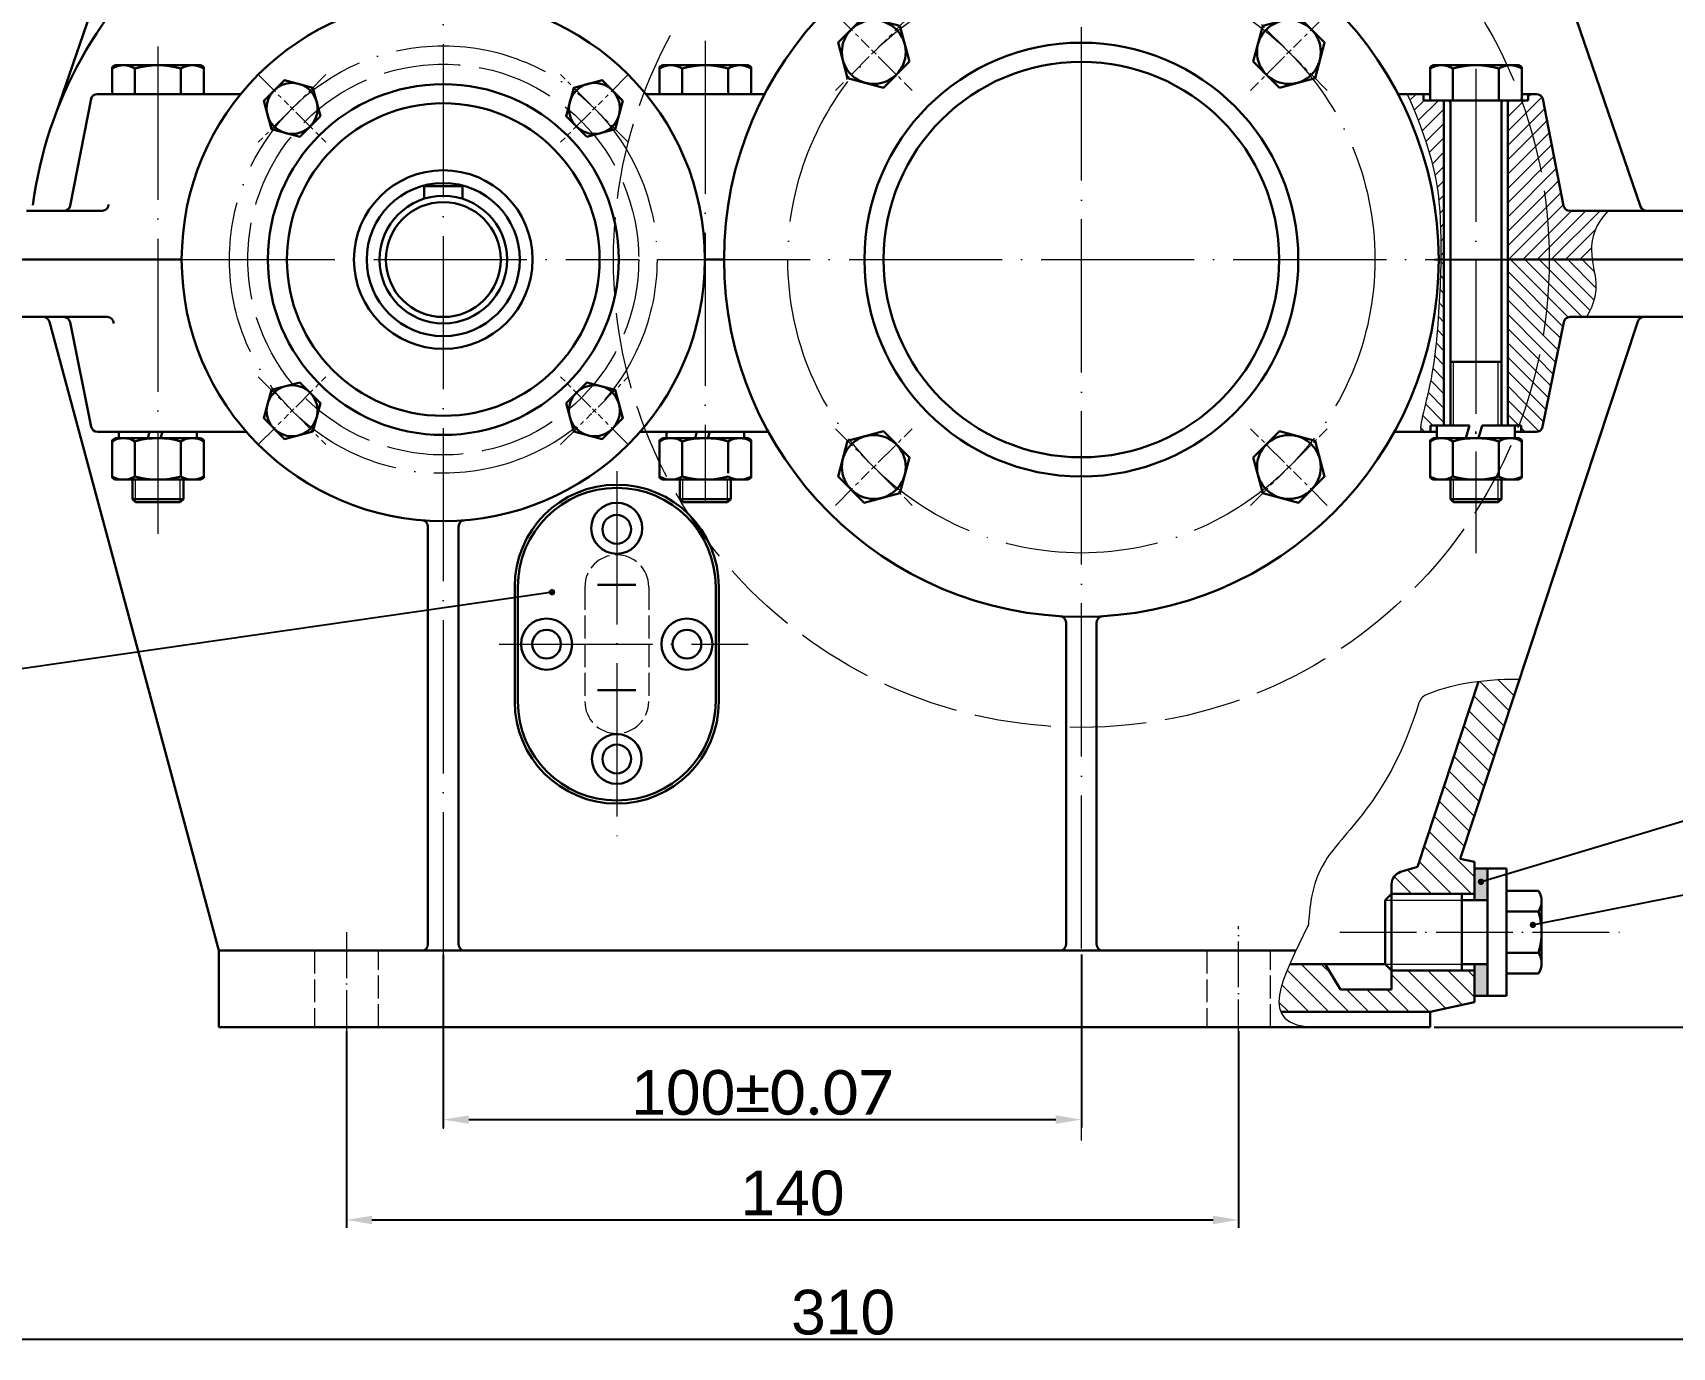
# Model space of a CAD drawing. Header units: millimetres. Extents: x 49696 to 99999, y 29542 to 60309.
# Drawn here: x 49903.4 to 50160.4, y 29988.9 to 30194.9 of the extents above; entities that cross this region are included whole.
import ezdxf
from ezdxf import colors
from ezdxf.entities.mleader import LeaderData, LeaderLine
from ezdxf.math import Vec2, Vec3

# ---------------------------------------------------------------- set-up
doc = ezdxf.new("R2010")
doc.units = ezdxf.units.MM
for name, pattern in [('ACAD_ISO02W100', [15, 12, -3]), ('ACAD_ISO04W100', [30, 24, -3, 0, -3]), ('CENTER2', [28.575, 19.05, -3.175, 3.175, -3.175])]:
    doc.linetypes.add(name, pattern=pattern)
for name, color, linetype, lineweight in [('Centerline', 7, 'ACAD_ISO04W100', 13), ('linie continua alba', 7, 'ACAD_ISO02W100', 13), ('linie intrerupta', 10, 'ACAD_ISO02W100', 13), ('Linii groase', 7, 'Continuous', 30), ('Linii subtiri', 7, 'Continuous', 13)]:
    doc.layers.add(name, color=color, linetype=linetype, lineweight=lineweight)
doc.styles.get("Standard").update_dxf_attribs({"font": 'arial.ttf'})
doc.dimstyles.new('ISO-25', dxfattribs={"dimtxt": 3, "dimasz": 4, "dimexe": 1.25, "dimexo": 0.625, "dimtad": 1, "dimtxsty": 'Standard', "dimcen": 2.5, "dimadec": 0, "dimazin": 0, "dimtfac": 1, "dimtmove": 0, "dimatfit": 3, "dimfxl": 1, "dimarcsym": 0})
pattern_1 = [(135, (-32.2279, 56.6098), (-1.122532015, -1.122532015), [])]

# ---------------------------------------------------------------- blocks, each defined once
blk = doc.blocks.new('*U21')
at = {"layer": 'Linii groase'}
blk.add_circle((0, 0), 4, dxfattribs=at)
blk = doc.blocks.new('*U22')
at = {"layer": 'Linii groase', "color": 0, "linetype": 'ByBlock', "lineweight": -2, "transparency": 16777216}
for p, rotation in [((49976.31, 30126.47), 90.00000000000001), ((49976.31, 30079.09), 180), ((50023.69, 30079.09), 270.0000000000001)]:
    blk.add_blockref('*U21', p, dxfattribs=dict(at, rotation=rotation))
blk.add_blockref('*U21', (50023.69, 30126.47), dxfattribs=at)
blk = doc.blocks.new('*U23')
at = {"layer": 'Linii groase'}
blk.add_circle((0, 0), 5, dxfattribs=at)
blk = doc.blocks.new('*U24')
at = {"layer": 'Linii groase', "color": 0, "linetype": 'ByBlock', "lineweight": -2, "transparency": 16777216}
for p, rotation in [((50067.47, 30135.31), 90), ((50067.47, 30070.26), 180), ((50132.53, 30070.26), 270)]:
    blk.add_blockref('*U23', p, dxfattribs=dict(at, rotation=rotation))
blk.add_blockref('*U23', (50132.53, 30135.31), dxfattribs=at)
blk = doc.blocks.new('*U28')
at = {"layer": 'Linii subtiri', "color": 0, "linetype": 'CENTER2', "ltscale": 0.2, "transparency": 16777216}
for p, q in [((0, 1), (0, 8.5)), ((-8.5, 0), (-1, 0)), ((1, 0), (8.5, 0)), ((0, -8.5), (0, -1))]:
    blk.add_line(p, q, dxfattribs=at)
at = {"layer": 'Linii subtiri', "color": 0, "linetype": 'Continuous', "ltscale": 0.2, "transparency": 16777216}
for p, q in [((-0.5, 0), (0.5, 0)), ((0, -0.5), (0, 0.5))]:
    blk.add_line(p, q, dxfattribs=at)
blk = doc.blocks.new('*U26')
at = {"layer": 'Linii groase'}
blk.add_lwpolyline([(5.6, -1.5), (4.1, 4.1), (-1.5, 5.6), (-5.6, 1.5), (-4.1, -4.1), (1.5, -5.6)], close=True, dxfattribs=at)
at = {"layer": 'Linii subtiri', "linetype": 'CENTER2', "ltscale": 0.2, "rotation": 224.9999999999999}
blk.add_blockref('*U28', (0, 0), dxfattribs=at)
blk = doc.blocks.new('*U27')
at = {"layer": 'Linii groase', "color": 0, "linetype": 'ByBlock', "lineweight": -2, "transparency": 16777216}
blk.add_blockref('*U26', (50067.47, 30135.31), dxfattribs=at)
for p, rotation in [((50132.53, 30135.31), 270.0000000000001), ((50067.47, 30070.26), 90), ((50132.53, 30070.26), 180)]:
    blk.add_blockref('*U26', p, dxfattribs=dict(at, rotation=rotation))
blk = doc.blocks.new('*U31')
at = {"layer": 'Linii subtiri', "color": 0, "linetype": 'CENTER2', "ltscale": 0.2, "transparency": 16777216}
for p, q in [((0, 0.8), (0, 7.5)), ((-7.5, 0), (-0.8, 0)), ((0.8, 0), (7.5, 0)), ((0, -7.5), (0, -0.8))]:
    blk.add_line(p, q, dxfattribs=at)
at = {"layer": 'Linii subtiri', "color": 0, "linetype": 'Continuous', "ltscale": 0.2, "transparency": 16777216}
for p, q in [((-0.4, 0), (0.4, 0)), ((0, -0.4), (0, 0.4))]:
    blk.add_line(p, q, dxfattribs=at)
blk = doc.blocks.new('*U29')
at = {"layer": 'Linii groase'}
blk.add_lwpolyline([(4.44, -1.19), (3.25, 3.25), (-1.19, 4.44), (-4.44, 1.19), (-3.25, -3.25), (1.19, -4.44)], close=True, dxfattribs=at)
at = {"layer": 'Linii subtiri', "linetype": 'CENTER2', "ltscale": 0.2, "rotation": 224.9999999999999}
blk.add_blockref('*U31', (0, 0), dxfattribs=at)
blk = doc.blocks.new('*U30')
at = {"layer": 'Linii groase', "color": 0, "linetype": 'ByBlock', "lineweight": -2, "transparency": 16777216}
blk.add_blockref('*U29', (49976.31, 30126.47), dxfattribs=at)
for p, rotation in [((50023.69, 30126.47), 270.0000000000001), ((49976.31, 30079.09), 90.00000000000004), ((50023.69, 30079.09), 180)]:
    blk.add_blockref('*U29', p, dxfattribs=dict(at, rotation=rotation))
blk = doc.blocks.new('*D61')
at = {"layer": 'Defpoints', "color": 0, "transparency": 16777216}
for p in [(50122.41, 30159.39), (50197.16, 30159.39), (50122.41, 30039.06)]:
    blk.add_point(p, dxfattribs=at)
at = {"layer": 'Linii subtiri', "color": 0, "lineweight": -2, "transparency": 16777216}
for p, q in [((50123.04, 30159.39), (50198.41, 30159.39)), ((50197.16, 30043.06), (50197.16, 30155.39)), ((50123.04, 30039.06), (50198.41, 30039.06))]:
    blk.add_line(p, q, dxfattribs=at)
at = {"layer": 'Linii subtiri', "color": 0, "transparency": 16777216}
for points in [[(50196.5, 30155.39), (50197.83, 30155.39), (50197.16, 30159.39)], [(50196.5, 30043.06), (50197.83, 30043.06), (50197.16, 30039.06)]]:
    blk.add_solid(points, dxfattribs=at)
at = {"layer": 'Linii subtiri', "color": 0, "transparency": 16777216, "insert": (50192.96, 30099.23), "char_height": 7, "attachment_point": 5, "rotation": 90}
blk.add_mtext('118', dxfattribs=at)
blk = doc.blocks.new('*D63')
at = {"layer": 'Defpoints', "color": 0, "transparency": 16777216}
for p in [(49952.6, 30039.06), (50092.41, 30039.06), (50092.41, 30008.85)]:
    blk.add_point(p, dxfattribs=at)
at = {"layer": 'Linii subtiri', "color": 0, "lineweight": -2, "transparency": 16777216}
for p, q in [((49952.6, 30038.44), (49952.6, 30007.6)), ((50092.41, 30038.44), (50092.41, 30007.6)), ((49956.6, 30008.85), (50088.41, 30008.85))]:
    blk.add_line(p, q, dxfattribs=at)
at = {"layer": 'Linii subtiri', "color": 0, "transparency": 16777216}
for points in [[(49956.6, 30009.51), (49956.6, 30008.18), (49952.6, 30008.85)], [(50088.41, 30009.51), (50088.41, 30008.18), (50092.41, 30008.85)]]:
    blk.add_solid(points, dxfattribs=at)
at = {"layer": 'Linii subtiri', "color": 0, "transparency": 16777216, "insert": (50022.51, 30013.04), "char_height": 7, "attachment_point": 5}
blk.add_mtext('140', dxfattribs=at)
blk = doc.blocks.new('*D64')
at = {"layer": 'Defpoints', "color": 0, "transparency": 16777216}
for p in [(49967.77, 30051.06), (50067.77, 30051.06), (50067.77, 30024.57)]:
    blk.add_point(p, dxfattribs=at)
at = {"layer": 'Linii subtiri', "color": 0, "lineweight": -2, "transparency": 16777216}
for p, q in [((49967.77, 30050.44), (49967.77, 30023.32)), ((50067.77, 30050.44), (50067.77, 30023.32)), ((49971.77, 30024.57), (50063.77, 30024.57))]:
    blk.add_line(p, q, dxfattribs=at)
at = {"layer": 'Linii subtiri', "color": 0, "transparency": 16777216}
for points in [[(49971.77, 30025.24), (49971.77, 30023.91), (49967.77, 30024.57)], [(50063.77, 30025.24), (50063.77, 30023.91), (50067.77, 30024.57)]]:
    blk.add_solid(points, dxfattribs=at)
at = {"layer": 'Linii subtiri', "color": 0, "transparency": 16777216, "insert": (50017.77, 30028.79), "char_height": 7, "width": 5.2797, "attachment_point": 5}
blk.add_mtext('100{\\fCalibri|b0|i0|c238|p34;±0.07}', dxfattribs=at)
blk = doc.blocks.new('*D65')
at = {"layer": 'Defpoints', "color": 0, "transparency": 16777216}
for p in [(49875.28, 30158.72), (50185.59, 30159.39), (50185.59, 29990.15)]:
    blk.add_point(p, dxfattribs=at)
at = {"layer": 'Linii subtiri', "color": 0, "lineweight": -2, "transparency": 16777216}
for p, q in [((50185.59, 30158.77), (50185.59, 29988.9)), ((49875.28, 30158.09), (49875.28, 29988.9)), ((49879.28, 29990.15), (50181.59, 29990.15))]:
    blk.add_line(p, q, dxfattribs=at)
at = {"layer": 'Linii subtiri', "color": 0, "transparency": 16777216}
for points in [[(49879.28, 29990.81), (49879.28, 29989.48), (49875.28, 29990.15)], [(50181.59, 29990.81), (50181.59, 29989.48), (50185.59, 29990.15)]]:
    blk.add_solid(points, dxfattribs=at)
at = {"layer": 'Linii subtiri', "color": 0, "transparency": 16777216, "insert": (50030.43, 29994.35), "char_height": 7, "width": 5.5133, "attachment_point": 5}
blk.add_mtext('310', dxfattribs=at)
blk = doc.blocks.new('_Dot')
at = {"color": 0, "linetype": 'ByBlock', "lineweight": -2}
blk.add_line((-0.5, 0), (-1, 0), dxfattribs=at)
at = {"color": 0, "linetype": 'ByBlock', "const_width": 0.5}
blk.add_lwpolyline([(-0.25, 0, 1), (0.25, 0, 1)], format="xyb", close=True, dxfattribs=at)

msp = doc.modelspace()

# ---------------------------------------------------------------- hatches: boundary and pattern name
at = {"layer": 'Linii subtiri'}
h = msp.add_hatch(dxfattribs=at)
h.set_pattern_fill('ANSI31', color=256, scale=0.5)
h.set_pattern_definition([(45, (-32.2279, 56.6098), (-1.122532015, 1.122532015), [])])
edge = h.paths.add_edge_path()
edge.add_arc((50139.106, 30184.342), 1, 13.3666, 90)
edge.add_line((50139.106, 30185.342), (50137.796, 30185.342))
edge.add_line((50137.796, 30185.342), (50137.796, 30184.342))
edge.add_line((50137.796, 30184.342), (50136.727, 30184.342))
edge.add_arc((50067.772, 30159.392), 73.33, 0, 19.89166, ccw=False)
edge.add_line((50141.102, 30159.392), (50143.532, 30159.392))
edge.add_line((50143.532, 30159.392), (50147.841, 30159.392))
edge.add_spline(control_points=[(50147.841, 30159.392), (50147.537, 30161.675), (50147.68, 30164.244), (50150.347, 30167.042)], knot_values=[0, 0, 0, 0, 0.6309772, 0.6309772, 0.6309772, 0.6309772], degree=3, periodic=0)
edge.add_line((50150.347, 30167.042), (50144.322, 30167.042))
edge.add_arc((50144.322, 30168.042), 1, 193.3666, 270, ccw=False)
edge.add_line((50143.349, 30167.811), (50140.079, 30184.573))
h.paths.add_polyline_path([(50136.727, 30184.342), (50134.606, 30184.342), (50134.606, 30159.392), (50141.102, 30159.392, 0.0870124)])
edge = h.paths.add_edge_path()
edge.add_line((50124.606, 30184.342), (50121.416, 30184.342))
edge.add_line((50121.416, 30184.342), (50121.416, 30185.342))
edge.add_line((50121.416, 30185.342), (50118.853, 30185.342))
edge.add_spline(control_points=[(50118.853, 30185.342), (50123.075, 30175.672), (50124.038, 30168.146), (50124.145, 30161.844), (50124.107, 30159.392)], knot_values=[0, 0, 0, 0, 1, 1.6067994, 1.6067994, 1.6067994, 1.6067994], degree=3, periodic=0)
edge.add_line((50124.107, 30159.392), (50124.606, 30159.392))
edge.add_line((50124.606, 30159.392), (50124.606, 30184.342))
h = msp.add_hatch(dxfattribs=at)
h.set_pattern_fill('ANSI31', color=256, scale=0.5, angle=90)
h.set_pattern_definition(pattern_1)
edge = h.paths.add_edge_path()
edge.add_line((50124.606, 30159.392), (50124.107, 30159.392))
edge.add_spline(control_points=[(50124.107, 30159.392), (50124.083, 30157.803), (50123.881, 30152.068), (50123.088, 30140.128), (50120.355, 30132.392), (50121.223, 30132.392)], knot_values=[1.6067994, 1.6067994, 1.6067994, 1.6067994, 2, 3, 4, 4, 4, 4], degree=3, periodic=0)
edge.add_line((50121.223, 30132.392), (50122.506, 30132.392))
edge.add_line((50122.506, 30132.392), (50122.506, 30133.392))
edge.add_line((50122.506, 30133.392), (50124.606, 30133.392))
edge.add_line((50124.606, 30133.392), (50124.606, 30159.392))
h.paths.add_polyline_path([(50141.102, 30159.392), (50134.606, 30159.392), (50134.606, 30133.392), (50136.338, 30133.392, 0.0908601)])
edge = h.paths.add_edge_path()
edge.add_spline(control_points=[(50146.94, 30150.392), (50146.857, 30150.392), (50149.246, 30153.468), (50148.019, 30158.057), (50147.841, 30159.392)], knot_values=[0.6309772, 0.6309772, 0.6309772, 0.6309772, 1.6309772, 2, 2, 2, 2], degree=3, periodic=0)
edge.add_line((50147.841, 30159.392), (50143.532, 30159.392))
edge.add_line((50143.532, 30159.392), (50141.102, 30159.392))
edge.add_arc((50067.772, 30159.392), 73.33, 352.95015, 360, ccw=False)
edge.add_line((50140.548, 30150.392), (50143.532, 30150.392))
edge.add_line((50143.532, 30150.392), (50144.35, 30150.392))
edge.add_line((50144.35, 30150.392), (50146.933, 30150.392))
h.paths.add_polyline_path([(50143.37, 30149.59, -0.3569756), (50144.35, 30150.392), (50143.532, 30150.392), (50140.548, 30150.392, -0.0599221), (50136.338, 30133.392), (50136.706, 30133.392), (50136.706, 30132.392), (50139.078, 30132.392, 0.3569756), (50140.058, 30133.194)])
h = msp.add_hatch(dxfattribs=at)
h.set_pattern_fill('ANSI31', color=256, scale=0.5, angle=90)
h.set_pattern_definition(pattern_1)
edge = h.paths.add_edge_path()
edge.add_line((50124.606, 30159.392), (50124.107, 30159.392))
edge.add_spline(control_points=[(50124.107, 30159.392), (50124.083, 30157.803), (50123.881, 30152.068), (50123.088, 30140.128), (50120.355, 30132.392), (50121.223, 30132.392)], knot_values=[1.6067994, 1.6067994, 1.6067994, 1.6067994, 2, 3, 4, 4, 4, 4], degree=3, periodic=0)
edge.add_line((50121.223, 30132.392), (50122.506, 30132.392))
edge.add_line((50122.506, 30132.392), (50122.506, 30133.392))
edge.add_line((50122.506, 30133.392), (50124.606, 30133.392))
edge.add_line((50124.606, 30133.392), (50124.606, 30159.392))
h = msp.add_hatch(dxfattribs=at)
h.set_pattern_fill('ANSI31', color=256, scale=0.7, angle=90)
h.set_pattern_definition([(135, (-32.228, 56.6098), (-1.57154482, -1.57154482), [])])
edge = h.paths.add_edge_path()
edge.add_line((50105.985, 30048.962), (50100.442, 30048.962))
edge.add_spline(control_points=[(50100.442, 30048.962), (50099.13, 30045.996), (50098.268, 30043.292), (50099.019, 30041.462)], knot_values=[2.4605101, 2.4605101, 2.4605101, 2.4605101, 2.757881, 2.757881, 2.757881, 2.757881], degree=3, periodic=0)
edge.add_line((50099.019, 30041.462), (50122.413, 30041.462))
edge.add_line((50122.413, 30041.462), (50129.401, 30042.962))
edge.add_line((50129.401, 30042.962), (50129.401, 30047.962))
edge.add_line((50129.401, 30047.962), (50127.401, 30047.962))
edge.add_line((50127.401, 30047.962), (50116.401, 30047.962))
edge.add_line((50116.401, 30047.962), (50116.401, 30044.962))
edge.add_line((50116.401, 30044.962), (50108.401, 30044.962))
edge.add_line((50108.401, 30044.962), (50105.985, 30048.962))
edge = h.paths.add_edge_path()
edge.add_line((50129.401, 30064.962), (50127.164, 30065.442))
edge.add_line((50127.164, 30065.442), (50136.461, 30093.585))
edge.add_spline(control_points=[(50136.461, 30093.585), (50134.079, 30093.585), (50131.943, 30093.459), (50130.023, 30093.226)], knot_values=[0, 0, 0, 0, 0.1037261, 0.1037261, 0.1037261, 0.1037261], degree=3, periodic=0)
edge.add_line((50130.023, 30093.226), (50120.435, 30064.202))
edge.add_line((50120.435, 30064.202), (50117.813, 30063.396))
edge.add_arc((50118.401, 30061.484), 2, 107.08276, 180)
edge.add_line((50116.401, 30061.484), (50116.401, 30059.962))
edge.add_line((50116.401, 30059.962), (50127.401, 30059.962))
edge.add_line((50127.401, 30059.962), (50129.401, 30059.962))
edge.add_line((50129.401, 30059.962), (50129.401, 30064.962))
h = msp.add_hatch(color=256, dxfattribs=at)
h.dxf.hatch_style = 1
h.paths.add_polyline_path([(50131.401, 30063.962), (50129.401, 30063.962), (50129.401, 30059.962), (50129.401, 30058.962), (50131.401, 30058.962)])
h.paths.add_polyline_path([(50131.401, 30048.962), (50129.401, 30048.962), (50129.401, 30047.962), (50129.401, 30043.962), (50131.401, 30043.962)])

# ---------------------------------------------------------------- linework, layer by layer
at = {"layer": 'Centerline'}
for p, q in [((50067.772, 30021.306), (50067.772, 30267.799)), ((49967.772, 30223.254), (49967.772, 30023.127)), ((49923.047, 30192.768), (49923.047, 30116.392)), ((50008.83, 30193.69), (50008.83, 30121.494)), ((50129.606, 30189.29), (50129.606, 30126.855)), ((50122.416, 30185.342), (50121.416, 30185.342)), ((49836.479, 30159.392), (49998.402, 30159.392)), ((50001.272, 30159.392), (50216.995, 30159.392)), ((50129.606, 30159.392), (50129.606, 30113.392)), ((49994.962, 30126.212), (49994.962, 30068.143)), ((49976.556, 30099.106), (50015.534, 30099.106))]:
    msp.add_line(p, q, dxfattribs=at)
at = {"layer": 'Centerline', "ltscale": 0.3}
for p, q in [((49952.599, 30053.963), (49952.599, 30035.644)), ((50092.413, 30036.218), (50092.413, 30054.916))]:
    msp.add_line(p, q, dxfattribs=at)
at = {"layer": 'Centerline', "ltscale": 0.5}
msp.add_line((50108.285, 30053.962), (50152.69, 30053.962), dxfattribs=at)
at = {"layer": 'Centerline'}
for centre, radius in [((50067.772, 30159.392), 46), ((49967.772, 30159.392), 33.5)]:
    msp.add_circle(centre, radius, dxfattribs=at)
at = {"layer": 'linie continua alba', "ltscale": 0.3}
for p, q in [((49989.962, 30108.106), (49989.962, 30090.106)), ((49999.962, 30108.106), (49999.962, 30090.106)), ((49947.599, 30051.062), (49947.599, 30039.062)), ((49957.599, 30039.062), (49957.599, 30051.062)), ((50087.413, 30051.062), (50087.413, 30039.062)), ((50097.413, 30039.062), (50097.413, 30051.062))]:
    msp.add_line(p, q, dxfattribs=at)
at = {"layer": 'linie continua alba'}
for p, q in [((49952.599, 30051.062), (49947.599, 30051.062)), ((50087.413, 30051.062), (50097.413, 30051.062)), ((49947.599, 30039.062), (49957.599, 30039.062)), ((50122.413, 30039.062), (50092.413, 30039.062))]:
    msp.add_line(p, q, dxfattribs=at)
at = {"layer": 'linie continua alba', "ltscale": 0.3}
for centre, start, end in [((49994.962, 30108.106), 0, 180), ((49994.962, 30090.106), 180, 0)]:
    msp.add_arc(centre, 5, start, end, dxfattribs=at)
at = {"layer": 'linie intrerupta'}
for centre, radius in [((50067.772, 30159.392), 73.33), ((49967.772, 30159.392), 30.63)]:
    msp.add_circle(centre, radius, dxfattribs=at)
at = {"layer": 'Linii groase'}
for p, q in [((50130.391, 30240.722), (50155.426, 30167.718)), ((49922.321, 30226.799), (49907.101, 30182.417)), ((49915.857, 30189.542), (49916.377, 30189.842)), ((49915.857, 30189.542), (49915.857, 30185.342)), ((49915.857, 30189.542), (49915.857, 30189.342)), ((49923.047, 30189.842), (49916.377, 30189.842)), ((49916.377, 30189.842), (49919.452, 30189.842)), ((49923.047, 30189.842), (49929.718, 30189.842)), ((49929.718, 30189.842), (49926.642, 30189.842)), ((49930.237, 30189.542), (49929.718, 30189.842)), ((49930.237, 30189.542), (49930.237, 30185.342)), ((49930.237, 30189.542), (49930.237, 30189.342)), ((50001.64, 30189.542), (50002.159, 30189.842)), ((50001.64, 30189.542), (50001.64, 30185.342)), ((50008.83, 30189.842), (50002.159, 30189.842)), ((50002.159, 30189.842), (50005.235, 30189.842)), ((50008.83, 30189.842), (50015.5, 30189.842)), ((50015.5, 30189.842), (50012.425, 30189.842)), ((50016.02, 30189.542), (50015.5, 30189.842)), ((50016.02, 30189.542), (50016.02, 30186.987)), ((50016.02, 30189.542), (50016.02, 30189.342)), ((50122.416, 30189.542), (50122.936, 30189.842)), ((50122.416, 30189.542), (50122.416, 30184.342)), ((50122.416, 30189.542), (50122.416, 30189.342)), ((50129.606, 30189.842), (50122.936, 30189.842)), ((50122.936, 30189.842), (50126.011, 30189.842)), ((50129.606, 30189.842), (50136.276, 30189.842)), ((50136.276, 30189.842), (50133.201, 30189.842)), ((50136.796, 30189.542), (50136.276, 30189.842)), ((50136.796, 30189.542), (50136.796, 30184.342)), ((50136.796, 30189.542), (50136.796, 30189.342)), ((49919.452, 30189.342), (49919.452, 30185.342)), ((49926.642, 30189.342), (49926.642, 30185.342)), ((50005.235, 30189.342), (50005.235, 30185.342)), ((50012.425, 30189.342), (50012.425, 30185.342)), ((50016.02, 30186.987), (50016.02, 30185.342)), ((50126.011, 30189.342), (50126.011, 30184.342)), ((50133.201, 30189.342), (50133.201, 30184.342)), ((49909.304, 30167.811), (49912.574, 30184.573)), ((49913.547, 30185.342), (49933.797, 30185.342)), ((49913.547, 30185.342), (49915.857, 30185.342)), ((49933.797, 30185.342), (49936.029, 30185.342)), ((50009.058, 30185.342), (49999.515, 30185.342)), ((49999.515, 30185.342), (50008.83, 30185.342)), ((50005.235, 30185.342), (50012.425, 30185.342)), ((50009.058, 30185.342), (50018.148, 30185.342)), ((50118.853, 30185.342), (50117.397, 30185.342)), ((50122.416, 30185.342), (50118.853, 30185.342)), ((50121.416, 30185.342), (50121.416, 30184.342)), ((50121.416, 30184.342), (50129.606, 30184.342)), ((50122.416, 30184.342), (50125.206, 30184.342)), ((50129.606, 30184.342), (50124.606, 30184.342)), ((50124.606, 30184.342), (50124.606, 30133.392)), ((50125.606, 30184.342), (50125.206, 30184.342)), ((50129.606, 30184.342), (50125.606, 30184.342)), ((50129.606, 30184.342), (50133.606, 30184.342)), ((50137.796, 30184.342), (50129.606, 30184.342)), ((50129.606, 30184.342), (50134.606, 30184.342)), ((50133.606, 30184.342), (50134.006, 30184.342)), ((50136.796, 30184.342), (50134.006, 30184.342)), ((50134.606, 30184.342), (50134.606, 30133.392)), ((50139.106, 30185.342), (50136.796, 30185.342)), ((50139.106, 30185.342), (50136.796, 30185.342)), ((50137.796, 30185.342), (50137.796, 30184.342)), ((50140.079, 30184.573), (50143.349, 30167.811)), ((50125.606, 30183.942), (50125.606, 30136.392)), ((50133.606, 30183.942), (50133.606, 30136.392)), ((49967.772, 30170.892), (49964.772, 30170.892)), ((49964.772, 30170.892), (49964.781, 30168.934)), ((49967.772, 30170.892), (49970.772, 30170.892)), ((49970.772, 30170.892), (49970.763, 30168.934)), ((49902.449, 30167.042), (49908.331, 30167.042)), ((49908.331, 30167.042), (49914.331, 30167.042)), ((50144.322, 30167.042), (50156.372, 30167.042)), ((50156.372, 30167.042), (50185.589, 30167.042)), ((49875.279, 30159.392), (49926.772, 30159.392)), ((50008.772, 30159.392), (50011.772, 30159.392)), ((50123.772, 30159.392), (50124.606, 30159.392)), ((50134.606, 30159.392), (50143.532, 30159.392)), ((50143.532, 30159.392), (50185.589, 30159.392)), ((49905.086, 30150.392), (49875.279, 30150.392)), ((49905.086, 30150.392), (49908.303, 30150.392)), ((49906.051, 30149.652), (49932.599, 30051.062)), ((49909.121, 30150.392), (49908.303, 30150.392)), ((49909.121, 30150.392), (49915.121, 30150.392)), ((49909.283, 30149.59), (49912.595, 30133.194)), ((50154.998, 30149.699), (50127.164, 30065.442)), ((50143.37, 30149.59), (50140.058, 30133.194)), ((50144.35, 30150.392), (50155.95, 30150.392)), ((50155.95, 30150.392), (50185.589, 30150.392)), ((50125.606, 30143.342), (50129.606, 30143.342)), ((50125.606, 30133.392), (50125.606, 30143.342)), ((50133.606, 30143.342), (50129.606, 30143.342)), ((50133.606, 30133.392), (50133.606, 30143.342)), ((50125.606, 30133.392), (50122.506, 30133.392)), ((50122.506, 30133.392), (50122.506, 30132.392)), ((50123.506, 30133.392), (50123.506, 30131.392)), ((50123.506, 30133.392), (50128.606, 30133.392)), ((50124.606, 30133.392), (50125.606, 30133.392)), ((50126.106, 30133.392), (50128.606, 30133.392)), ((50128.006, 30131.392), (50128.606, 30133.392)), ((50130.006, 30131.392), (50130.606, 30133.392)), ((50130.606, 30133.392), (50135.706, 30133.392)), ((50130.606, 30133.392), (50133.606, 30133.392)), ((50133.606, 30133.392), (50134.606, 30133.392)), ((50133.606, 30133.392), (50136.706, 30133.392)), ((50135.706, 30131.392), (50135.706, 30133.392)), ((50136.706, 30133.392), (50136.706, 30132.392)), ((49913.575, 30132.392), (49936.918, 30132.392)), ((49916.357, 30131.392), (49915.857, 30131.103)), ((49915.857, 30125.892), (49915.857, 30131.103)), ((49916.357, 30131.392), (49917.857, 30131.392)), ((49916.947, 30132.392), (49916.947, 30131.392)), ((49916.947, 30131.392), (49929.147, 30131.392)), ((49919.452, 30125.892), (49919.452, 30130.892)), ((49921.447, 30131.392), (49921.747, 30132.392)), ((49922.047, 30131.392), (49921.447, 30131.392)), ((49929.737, 30131.392), (49923.047, 30131.392)), ((49923.447, 30131.392), (49923.747, 30132.392)), ((49926.642, 30125.892), (49926.642, 30130.892)), ((49929.737, 30131.392), (49928.237, 30131.392)), ((49929.147, 30131.392), (49929.147, 30132.392)), ((49929.737, 30131.392), (49930.237, 30131.103)), ((49930.237, 30125.892), (49930.237, 30131.103)), ((49998.627, 30132.392), (50018.711, 30132.392)), ((50002.14, 30131.392), (50001.64, 30131.103)), ((50001.64, 30125.892), (50001.64, 30131.103)), ((50002.14, 30131.392), (50003.64, 30131.392)), ((50002.73, 30132.392), (50002.73, 30131.392)), ((50002.73, 30132.392), (50014.93, 30132.392)), ((50002.73, 30131.392), (50014.93, 30131.392)), ((50005.235, 30125.892), (50005.235, 30130.892)), ((50007.23, 30131.392), (50007.53, 30132.392)), ((50015.52, 30131.392), (50008.83, 30131.392)), ((50009.23, 30131.392), (50009.53, 30132.392)), ((50012.425, 30125.892), (50012.425, 30130.892)), ((50015.52, 30131.392), (50014.02, 30131.392)), ((50014.93, 30131.392), (50014.93, 30132.392)), ((50015.52, 30131.392), (50016.02, 30131.103)), ((50016.02, 30125.892), (50016.02, 30131.103)), ((50116.833, 30132.392), (50123.506, 30132.392)), ((50122.916, 30131.392), (50122.416, 30131.103)), ((50122.416, 30125.892), (50122.416, 30131.103)), ((50122.916, 30131.392), (50124.416, 30131.392)), ((50123.506, 30131.392), (50135.706, 30131.392)), ((50126.011, 30125.892), (50126.011, 30130.892)), ((50128.606, 30131.392), (50128.006, 30131.392)), ((50136.296, 30131.392), (50129.606, 30131.392)), ((50130.606, 30131.392), (50130.006, 30131.392)), ((50133.201, 30125.892), (50133.201, 30130.892)), ((50136.296, 30131.392), (50134.796, 30131.392)), ((50135.706, 30132.392), (50139.078, 30132.392)), ((50136.296, 30131.392), (50136.796, 30131.103)), ((50136.796, 30125.892), (50136.796, 30131.103)), ((49930.237, 30125.181), (49930.237, 30128.142)), ((50016.02, 30125.181), (50016.02, 30128.142)), ((50136.796, 30125.181), (50136.796, 30128.142)), ((49915.857, 30125.892), (49915.857, 30125.181)), ((49919.452, 30125.892), (49919.452, 30125.392)), ((49926.642, 30125.892), (49926.642, 30125.392)), ((49930.237, 30125.181), (49930.237, 30125.892)), ((50001.64, 30125.892), (50001.64, 30125.181)), ((50005.235, 30125.892), (50005.235, 30125.392)), ((50016.02, 30125.181), (50016.02, 30125.892)), ((50122.416, 30125.892), (50122.416, 30125.181)), ((50126.011, 30125.892), (50126.011, 30125.392)), ((50133.201, 30125.892), (50133.201, 30125.392)), ((50136.796, 30125.181), (50136.796, 30125.892)), ((49916.357, 30124.892), (49915.857, 30125.181)), ((49916.357, 30124.892), (49929.737, 30124.892)), ((49919.047, 30121.842), (49919.047, 30124.892)), ((49927.047, 30124.892), (49927.047, 30121.842)), ((49927.047, 30121.842), (49927.047, 30124.892)), ((49929.737, 30124.892), (49930.237, 30125.181)), ((50002.14, 30124.892), (50001.64, 30125.181)), ((50002.14, 30124.892), (50015.52, 30124.892)), ((50004.83, 30121.842), (50004.83, 30124.892)), ((50012.83, 30124.892), (50012.83, 30121.842)), ((50012.83, 30121.842), (50012.83, 30124.892)), ((50015.52, 30124.892), (50016.02, 30125.181)), ((50122.916, 30124.892), (50122.416, 30125.181)), ((50122.916, 30124.892), (50136.296, 30124.892)), ((50125.606, 30121.842), (50125.606, 30124.892)), ((50133.606, 30121.842), (50133.606, 30124.892)), ((50133.606, 30124.892), (50133.606, 30121.842)), ((50136.296, 30124.892), (50136.796, 30125.181)), ((49919.547, 30121.342), (49919.047, 30121.842)), ((49919.047, 30121.842), (49923.047, 30121.842)), ((49919.547, 30121.342), (49923.047, 30121.342)), ((49927.047, 30121.842), (49923.047, 30121.842)), ((49926.547, 30121.342), (49923.047, 30121.342)), ((49926.547, 30121.342), (49927.047, 30121.842)), ((50005.33, 30121.342), (50004.83, 30121.842)), ((50004.83, 30121.842), (50008.83, 30121.842)), ((50005.33, 30121.342), (50008.83, 30121.342)), ((50012.83, 30121.842), (50008.83, 30121.842)), ((50012.33, 30121.342), (50008.83, 30121.342)), ((50012.33, 30121.342), (50012.83, 30121.842)), ((50126.106, 30121.342), (50125.606, 30121.842)), ((50125.606, 30121.842), (50129.606, 30121.842)), ((50126.106, 30121.342), (50129.606, 30121.342)), ((50133.606, 30121.842), (50129.606, 30121.842)), ((50133.106, 30121.342), (50129.606, 30121.342)), ((50133.106, 30121.342), (50133.606, 30121.842)), ((49965.372, 30117.53), (49965.372, 30052.062)), ((49970.172, 30117.53), (49970.172, 30052.062)), ((49978.962, 30099.106), (49978.962, 30108.106)), ((49979.462, 30099.106), (49979.462, 30108.106)), ((49997.962, 30108.406), (49991.962, 30108.406)), ((49994.962, 30108.406), (49997.962, 30108.406)), ((50010.462, 30099.106), (50010.462, 30108.106)), ((50010.962, 30099.106), (50010.962, 30108.106)), ((50065.372, 30102.493), (50065.372, 30052.062)), ((50070.172, 30102.493), (50070.172, 30052.062)), ((49978.962, 30099.106), (49978.962, 30090.106)), ((49979.462, 30099.106), (49979.462, 30090.106)), ((50010.462, 30099.106), (50010.462, 30090.106)), ((50010.962, 30099.106), (50010.962, 30090.106)), ((49997.962, 30091.869), (49991.962, 30091.869)), ((49994.962, 30091.869), (49997.962, 30091.869)), ((50130.023, 30093.226), (50120.435, 30064.202)), ((50117.813, 30063.396), (50120.435, 30064.202)), ((50129.401, 30064.962), (50127.164, 30065.442)), ((50129.401, 30059.962), (50129.401, 30064.962)), ((50131.401, 30063.962), (50129.401, 30063.962)), ((50131.401, 30053.962), (50131.401, 30063.962)), ((50131.401, 30063.962), (50134.401, 30063.962)), ((50134.401, 30063.962), (50134.401, 30053.962)), ((50116.401, 30058.962), (50116.401, 30061.484)), ((50116.401, 30059.962), (50115.401, 30058.962)), ((50115.401, 30053.962), (50115.401, 30058.962)), ((50116.401, 30059.962), (50127.401, 30059.962)), ((50116.401, 30059.962), (50116.401, 30047.962)), ((50127.401, 30059.962), (50127.401, 30053.962)), ((50127.401, 30059.962), (50129.401, 30059.962)), ((50127.401, 30058.962), (50131.401, 30058.962)), ((50129.401, 30059.962), (50129.401, 30058.962)), ((50131.401, 30058.962), (50131.401, 30048.962)), ((50134.401, 30053.962), (50134.401, 30060.462)), ((50134.401, 30060.462), (50139.401, 30060.462)), ((50139.901, 30058.837), (50139.901, 30053.962)), ((50139.401, 30057.212), (50134.401, 30057.212)), ((50115.401, 30053.962), (50115.401, 30048.962)), ((50127.401, 30047.962), (50127.401, 30053.962)), ((50131.401, 30053.962), (50131.401, 30043.962)), ((50134.401, 30043.962), (50134.401, 30053.962)), ((50139.901, 30049.087), (50139.901, 30053.962)), ((49932.599, 30051.062), (49932.599, 30039.062)), ((49964.372, 30051.062), (49932.599, 30051.062)), ((49952.599, 30051.062), (49947.599, 30051.062)), ((49964.372, 30051.062), (49971.172, 30051.062)), ((50064.372, 30051.062), (49971.172, 30051.062)), ((50064.372, 30051.062), (50071.172, 30051.062)), ((50071.172, 30051.062), (50101.415, 30051.062)), ((50139.401, 30050.712), (50134.401, 30050.712)), ((50115.401, 30048.962), (50100.442, 30048.962)), ((50108.401, 30044.962), (50105.985, 30048.962)), ((50116.401, 30047.962), (50115.401, 30048.962)), ((50116.401, 30048.962), (50116.401, 30044.962)), ((50131.401, 30048.962), (50127.401, 30048.962)), ((50129.401, 30047.962), (50129.401, 30048.962)), ((50116.401, 30047.962), (50127.401, 30047.962)), ((50127.401, 30047.962), (50129.401, 30047.962)), ((50129.401, 30047.962), (50129.401, 30042.962)), ((50134.401, 30047.462), (50139.401, 30047.462)), ((50116.401, 30044.962), (50108.401, 30044.962)), ((50131.401, 30043.962), (50129.401, 30043.962)), ((50131.401, 30043.962), (50134.401, 30043.962)), ((50099.019, 30041.462), (50122.413, 30041.462)), ((50129.401, 30042.962), (50122.413, 30041.462)), ((50122.413, 30041.462), (50122.413, 30039.062)), ((49932.599, 30039.062), (50122.413, 30039.062))]:
    msp.add_line(p, q, dxfattribs=at)
for centre, radius in [((50067.772, 30159.392), 56), ((49967.772, 30159.392), 41), ((50067.772, 30159.392), 34), ((50067.772, 30159.392), 31), ((49967.772, 30159.392), 27.5), ((49967.772, 30159.392), 24.5), ((49967.772, 30159.392), 14), ((49967.772, 30159.392), 12), ((49967.772, 30159.392), 10), ((49967.772, 30159.392), 9), ((49994.962, 30117.28), 4), ((49994.962, 30117.106), 2.25), ((49983.962, 30099.106), 4), ((50005.962, 30099.106), 4), ((49983.962, 30099.106), 2.25), ((50005.962, 30099.106), 2.25), ((49994.962, 30081.106), 3.9), ((49994.962, 30081.106), 2.25)]:
    msp.add_circle(centre, radius, dxfattribs=at)
for centre, radius, start, end in [((49967.772, 30159.392), 64.893, 129.38668, 172.45685), ((49917.655, 30186.361), 3.481, 58.91068, 121.08932), ((49923.047, 30176.668), 13.174, 74.16396, 105.83604), ((49928.44, 30186.361), 3.481, 58.91068, 121.08932), ((50003.437, 30186.361), 3.481, 58.91068, 121.08932), ((50008.83, 30176.668), 13.174, 74.16396, 105.83604), ((50014.222, 30186.361), 3.481, 58.91068, 121.08932), ((50124.214, 30186.361), 3.481, 58.91068, 121.08932), ((50129.606, 30176.668), 13.174, 74.16396, 105.83604), ((50134.999, 30186.361), 3.481, 58.91068, 121.08932), ((49913.547, 30184.342), 1, 90, 166.6334), ((50125.206, 30183.942), 0.4, 0, 90), ((50134.006, 30183.942), 0.4, 90, 180), ((50139.106, 30184.342), 1, 13.3666, 90), ((49908.331, 30168.042), 1, 270, 346.6334), ((49914.331, 30168.042), 1, 270, 0), ((50144.322, 30168.042), 1, 193.3666, 270), ((50156.372, 30168.042), 1, 198.92813, 270), ((49905.086, 30149.392), 1, 15.07059, 90), ((49908.303, 30149.392), 1, 11.4187, 90), ((49915.121, 30149.392), 1, 0, 90), ((50144.35, 30149.392), 1, 90, 168.5813), ((50155.95, 30149.392), 1, 90, 162.12506), ((49913.575, 30133.392), 1, 191.4187, 270), ((50139.078, 30133.392), 1, 270, 348.5813), ((49917.655, 30127.911), 3.481, 58.91068, 121.08932), ((49923.047, 30118.218), 13.174, 74.16396, 105.83604), ((49928.44, 30127.911), 3.481, 58.91068, 121.08932), ((50003.437, 30127.911), 3.481, 58.91068, 121.08932), ((50008.83, 30118.218), 13.174, 74.16396, 105.83604), ((50014.222, 30127.911), 3.481, 58.91068, 121.08932), ((50124.214, 30127.911), 3.481, 58.91068, 121.08932), ((50129.606, 30118.218), 13.174, 74.16396, 105.83604), ((50134.999, 30127.911), 3.481, 58.91068, 121.08932), ((49917.655, 30128.373), 3.481, 238.91068, 301.08932), ((49923.047, 30138.066), 13.174, 254.16396, 285.83604), ((49928.44, 30128.373), 3.481, 238.91068, 301.08932), ((50003.437, 30128.373), 3.481, 238.91068, 301.08932), ((50008.83, 30138.066), 13.174, 254.16396, 285.83604), ((50014.222, 30128.373), 3.481, 238.91068, 301.08932), ((50124.214, 30128.373), 3.481, 238.91068, 301.08932), ((50129.606, 30138.066), 13.174, 254.16396, 285.83604), ((50134.999, 30128.373), 3.481, 238.91068, 301.08932), ((49994.962, 30108.106), 16, 0, 180), ((49994.962, 30108.106), 15.5, 0, 180), ((49964.372, 30117.53), 1, 0, 85.35669), ((49971.172, 30117.53), 1, 94.64331, 180), ((50064.372, 30102.493), 1, 0, 86.58033), ((50071.172, 30102.493), 1, 93.41967, 180), ((49994.962, 30090.106), 16, 180, 0), ((49994.962, 30090.106), 15.5, 180, 0), ((50118.401, 30061.484), 2, 107.08276, 180), ((50137.01, 30058.837), 2.891, 325.79454, 34.20546), ((50129.088, 30053.962), 10.813, 342.50768, 17.49232), ((49964.372, 30052.062), 1, 270, 0), ((49971.172, 30052.062), 1, 180, 270), ((50064.372, 30052.062), 1, 270, 0), ((50071.172, 30052.062), 1, 180, 270), ((50137.01, 30049.087), 2.891, 325.79454, 34.20546)]:
    msp.add_arc(centre, radius, start, end, dxfattribs=at)
at = {"layer": 'Linii subtiri'}
for p, q in [((49933.797, 30185.342), (49913.547, 30185.342)), ((49933.797, 30185.342), (49913.547, 30185.342)), ((50126.106, 30133.392), (50126.106, 30143.342)), ((50133.106, 30133.392), (50133.106, 30143.342)), ((49919.547, 30121.342), (49919.547, 30124.892)), ((49926.547, 30121.342), (49926.547, 30124.892)), ((50005.33, 30121.342), (50005.33, 30124.892)), ((50012.33, 30121.342), (50012.33, 30124.892)), ((50126.106, 30121.342), (50126.106, 30124.892)), ((50133.106, 30121.342), (50133.106, 30124.892)), ((50115.401, 30058.962), (50127.401, 30058.962)), ((50115.401, 30048.962), (50127.401, 30048.962))]:
    msp.add_line(p, q, dxfattribs=at)
msp.add_arc((50122.591, 30089.312), 2, 113.2472, 162.96042, dxfattribs=at)
for points in [[(50118.853, 30185.342), (50123.075, 30175.672), (50124.273, 30166.304), (50124.082, 30155.096), (50123.088, 30140.128), (50120.355, 30132.392), (50121.223, 30132.392)], [(50150.347, 30167.042), (50146.12, 30162.608), (50150.347, 30154.886), (50146.857, 30150.392), (50146.94, 30150.392)], [(50136.461, 30093.585), (50129.939, 30093.585), (50125.269, 30092.639), (50121.802, 30091.15)], [(50103.227, 30054.849), (50099.756, 30047.355), (50094.496, 30039.062), (50104.688, 30039.062)]]:
    msp.add_open_spline(points, degree=3, dxfattribs=at)
msp.add_open_spline([(50120.679, 30089.898), (50116.047, 30074.785), (50102.35, 30065.452), (50103.678, 30055.436), (50103.227, 30054.849)], degree=3, knots=[0.0183098, 0.0183098, 0.0183098, 0.0183098, 1, 1.9521938, 1.9521938, 1.9521938, 1.9521938], dxfattribs=at)

# ---------------------------------------------------------------- block references
at = {"layer": 'Linii groase'}
for name in ['*U27', '*U24', '*U30', '*U22']:
    msp.add_blockref(name, (-32.228, 56.61), dxfattribs=at)

# ---------------------------------------------------------------- dimensions: what is measured, and where the dimension line sits
at = {"layer": 'Linii subtiri'}
for base, p1, p2, text, picture, middle in [((50185.589, 29990.146), (49875.279, 30158.717), (50185.589, 30159.392), '310', '*D65', (50030.434, 29990.146)), ((50067.772, 30024.574), (49967.772, 30051.062), (50067.772, 30051.062), '<>{\\fCalibri|b0|i0|c238|p34;±0.07}', '*D64', (50017.772, 30024.574)), ((50092.413, 30008.845), (49952.599, 30039.062), (50092.413, 30039.062), '140', '*D63', (50022.506, 30008.845))]:
    dim = msp.add_linear_dim(base=base, p1=p1, p2=p2, text=text, dimstyle='ISO-25', override={"dimtxt": 7}, dxfattribs=at)
    dim.commit()
    dim.dimension.update_dxf_attribs({"geometry": picture, "text_midpoint": middle, "dimtype": 160})
dim = msp.add_linear_dim(base=(50197.162, 30159.392), p1=(50122.413, 30039.062), p2=(50122.413, 30159.392), angle=90, text='118', dimstyle='ISO-25', override={"dimtxt": 7}, dxfattribs=at)
dim.commit()
dim.dimension.update_dxf_attribs({"geometry": '*D61', "text_midpoint": (50192.963, 30099.227)})

# ---------------------------------------------------------------- leaders
ml = msp.add_multileader_mtext('Standard', dxfattribs=at)
ml.set_content('30', color=256)
ml.set_leader_properties()
ml.set_arrow_properties(name='DOT')
ml.build(insert=Vec2(0, 0))
ml.multileader.update_dxf_attribs({"arrow_head_size": 1})
ctx = ml.context
ctx.base_point, ctx.char_height, ctx.arrow_head_size, ctx.plane_origin = Vec3(49794.509, 30083.556), 10, 1, Vec3(49984.818, 30107.251)
ctx.text_align_type = 2
notes = []
notes.append((ctx, [(0, (1, 1, 0), (49820.793, 30083.556), (-1, 0), 8, [(0, [(49984.818, 30107.251)], 0, [])])]))
ctx.mtext.insert, ctx.mtext.alignment, ctx.mtext.flow_direction = Vec3(49810.793, 30088.645), 3, 5
ml = msp.add_multileader_mtext('Standard', dxfattribs=at)
ml.set_content('38', color=256)
ml.set_leader_properties()
ml.set_arrow_properties(name='DOT')
ml.build(insert=Vec2(0, 0))
ml.multileader.update_dxf_attribs({"arrow_head_size": 1})
ctx = ml.context
ctx.base_point, ctx.char_height, ctx.arrow_head_size, ctx.plane_origin = Vec3(50256.773, 30097.536), 10, 1, Vec3(50130.1, 30061.843)
notes.append((ctx, [(0, (1, 1, 0), (50248.773, 30097.536), (1, 0), 8, [(0, [(50130.405, 30061.858)], 0, [])])]))
ctx.mtext.insert, ctx.mtext.flow_direction = Vec3(50258.773, 30102.625), 5
ml = msp.add_multileader_mtext('Standard', dxfattribs=at)
ml.set_content('39', color=256)
ml.set_leader_properties()
ml.set_arrow_properties(name='DOT')
ml.build(insert=Vec2(0, 0))
ml.multileader.update_dxf_attribs({"arrow_head_size": 1})
ctx = ml.context
ctx.base_point, ctx.char_height, ctx.arrow_head_size, ctx.plane_origin = Vec3(50256.763, 30076.985), 10, 1, Vec3(50138.537, 30055.098)
notes.append((ctx, [(0, (1, 1, 0), (50248.763, 30076.985), (1, 0), 8, [(0, [(50138.537, 30055.098)], 0, [])])]))
ctx.mtext.insert, ctx.mtext.flow_direction = Vec3(50258.763, 30082.074), 5
for ctx, leaders in notes:
    for number, flags, end, landing, length, lines in leaders:
        leader = LeaderData()
        leader.index, (leader.has_last_leader_line, leader.has_dogleg_vector, leader.attachment_direction) = number, flags
        leader.last_leader_point, leader.dogleg_vector, leader.dogleg_length = Vec3(end), Vec3(landing), length
        for number, points, colour, breaks in lines:
            line = LeaderLine()
            line.index, line.vertices, line.color, line.breaks = number, Vec3.list(points), colors.encode_raw_color(colour), breaks
            leader.lines.append(line)
        ctx.leaders.append(leader)

doc.saveas('drawing.dxf')
